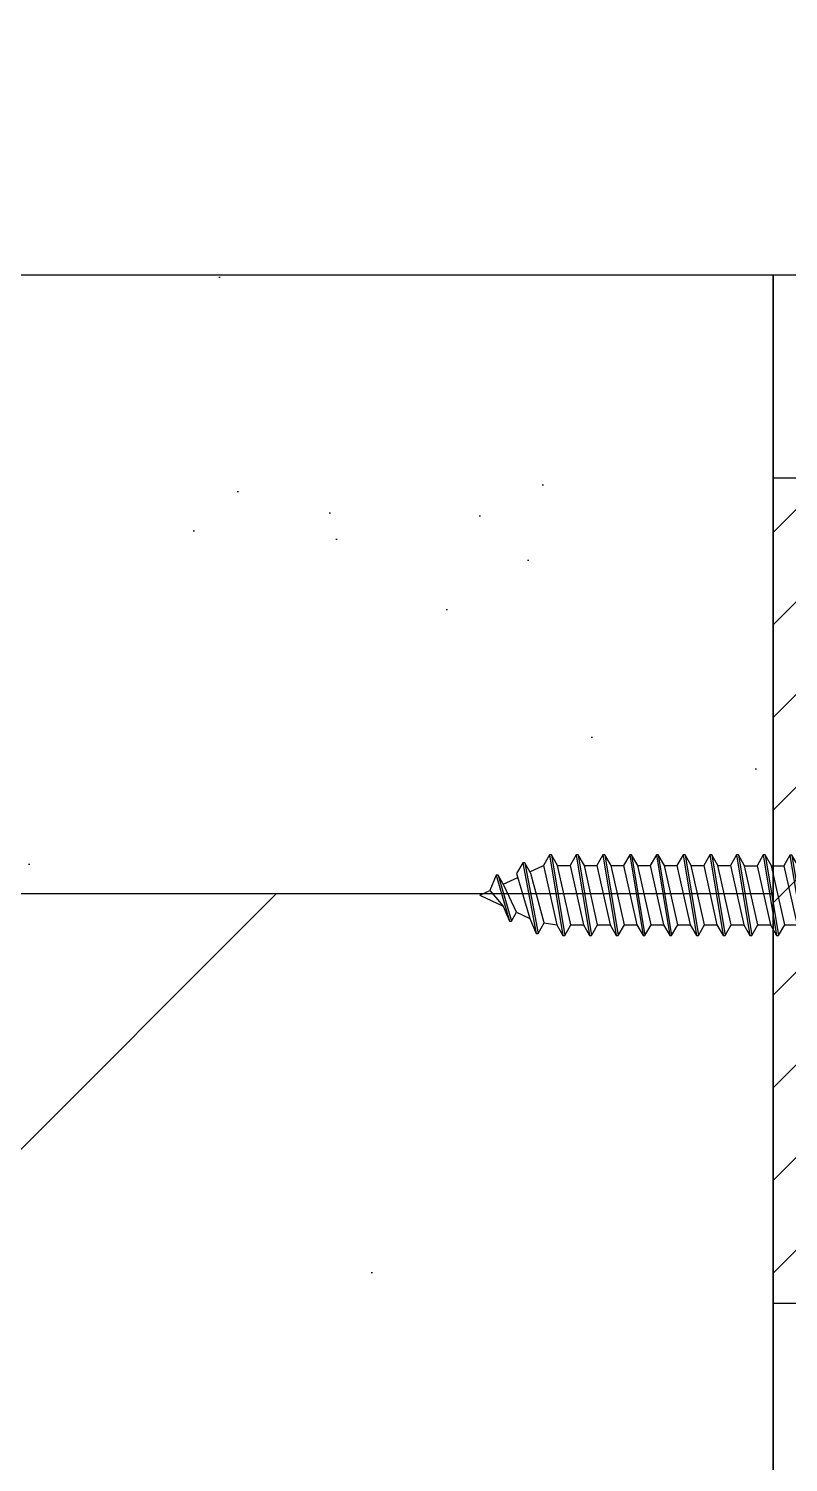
# Model space of a CAD drawing. Extents: x 343299501 to 344531018, y 671200678 to 672446893.
# Drawn here: x 344107604 to 344107640.9, y 671970487.1 to 671970556.6 of the extents above; entities that cross this region are included whole.
import ezdxf

# ---------------------------------------------------------------- set-up
doc = ezdxf.new("R2010")
doc.units = 0
doc.header["$LTSCALE"] = 10
doc.header["$MEASUREMENT"] = 0
doc.layers.add('0-8', color=8, linetype='Continuous')

# ---------------------------------------------------------------- blocks, each defined once
blk = doc.blocks.new('ld1')
for p, q in [((0.002353958690946456, 3.703202611866232), (-0.002353958690946456, -3.703202611866345)), ((1.597948593593173, 3.702188364402332), (0.002353958690946456, 3.703202611866232)), ((-43.65050656878884, 1.591831858485534), (-43.95016242647762, 1.073573761031412)), ((-43.55792650347939, 1.591773009518306), (-43.65050656878884, 1.591831858485534)), ((-43.65050656878884, 1.591831858485534), (-43.00462648385292, -1.838699682086144)), ((-43.25892975422539, 1.073134375632776), (-43.55792650347939, 1.591773009518306)), ((-43.55792650347939, 1.591773009518306), (-42.91204641854347, -1.838758531053372)), ((-43.30779333196188, 1.15789295334298), (-42.65379401703103, 1.462104682860058)), ((-42.35413815934589, 1.980362780314181), (-42.65379401703103, 1.462104682860058)), ((-42.65379401703103, 1.462104682860058), (-42.00755787796879, -1.408289284148964)), ((-42.26155809407283, 1.980303931346953), (-42.35413815934589, 1.980362780314181)), ((-42.35413815934589, 1.980362780314181), (-41.70856112871479, -1.926927918034494)), ((-41.96256134478244, 1.461665297461423), (-42.26155809407283, 1.980303931346953)), ((-42.26155809407283, 1.980303931346953), (-41.61598106340534, -1.926986767001722)), ((-41.3163252057202, -1.4087286695476), (-41.96256134478244, 1.461665297461423)), ((-41.96256134478244, 1.461665297461423), (-41.35767310289521, 1.461280797318409)), ((-41.05801724521007, 1.979538894772531), (-41.35767310289521, 1.461280797318409)), ((-41.35767310289521, 1.461280797318409), (-40.71143696379295, -1.409113169690727)), ((-40.96543717990062, 1.97948004580519), (-41.05801724521007, 1.979538894772531)), ((-41.05801724521007, 1.979538894772531), (-40.41244021453895, -1.927751803576257)), ((-40.66644043064662, 1.46084141191966), (-40.96543717990062, 1.97948004580519)), ((-40.96543717990062, 1.97948004580519), (-40.3198601492295, -1.927810652543485)), ((-40.02020429154436, -1.409552555089363), (-40.66644043064662, 1.46084141191966)), ((-40.66644043064662, 1.46084141191966), (-40.06155218875938, 1.460456911776646)), ((-39.76189633103422, 1.978715009230768), (-40.06155218875938, 1.460456911776646)), ((-40.06155218875938, 1.460456911776646), (-39.41531604965712, -1.409937055232376)), ((-39.66931626576479, 1.97865616026354), (-39.76189633103422, 1.978715009230768)), ((-39.76189633103422, 1.978715009230768), (-39.11631930040312, -1.92857568911802)), ((-39.37031951651079, 1.460017526377897), (-39.66931626576479, 1.97865616026354)), ((-39.66931626576479, 1.97865616026354), (-39.02373923509367, -1.928634538085248)), ((-38.72408337740853, -1.410376440631126), (-39.37031951651079, 1.460017526377897)), ((-39.37031951651079, 1.460017526377897), (-38.76543127458353, 1.459633026234883)), ((-38.4657754168984, 1.977891123689005), (-38.76543127458353, 1.459633026234883)), ((-38.76543127458353, 1.459633026234883), (-38.11919513548128, -1.410760940774139)), ((-38.37319535158895, 1.977832274721777), (-38.4657754168984, 1.977891123689005)), ((-38.4657754168984, 1.977891123689005), (-37.82019838623091, -1.929399574659783)), ((-38.07419860233495, 1.459193640836133), (-38.37319535158895, 1.977832274721777)), ((-38.37319535158895, 1.977832274721777), (-37.72761832095784, -1.929458423627011)), ((-37.42796246327271, -1.411200326172889), (-38.07419860233495, 1.459193640836133)), ((-38.07419860233495, 1.459193640836133), (-37.46931036044771, 1.45880914069312)), ((-37.16965450276257, 1.977067238147242), (-37.46931036044771, 1.45880914069312)), ((-37.46931036044771, 1.45880914069312), (-36.82307422134545, -1.411584826315902)), ((-37.07707443745312, 1.977008389180014), (-37.16965450276257, 1.977067238147242)), ((-37.16965450276257, 1.977067238147242), (-36.52407747209509, -1.930223460201432)), ((-36.77807768819912, 1.458369755294484), (-37.07707443745312, 1.977008389180014)), ((-37.07707443745312, 1.977008389180014), (-36.43149740678564, -1.930282309168774)), ((-36.13184154909686, -1.412024211714652), (-36.77807768819912, 1.458369755294484)), ((-36.77807768819912, 1.458369755294484), (-36.1731894462755, 1.457985255151357)), ((-35.87353358863038, 1.976243352605479), (-36.17318944631552, 1.457985255151357)), ((-35.78095352332093, 1.976184503638251), (-35.87353358863038, 1.976243352605479)), ((-35.87353358863038, 1.976243352605479), (-35.2279565579629, -1.931047345743309)), ((-35.48195677406693, 1.457545869752607), (-35.78095352332093, 1.976184503638251)), ((-35.78095352332093, 1.976184503638251), (-35.13537649268983, -1.931106194710537)), ((-34.83572063500469, -1.412848097256415), (-35.48195677406693, 1.457545869752607)), ((-35.48195677406693, 1.457545869752607), (-34.87706853217969, 1.457161369609594)), ((-34.57741267449455, 1.975419467063716), (-34.87706853217969, 1.457161369609594)), ((-34.87706853217969, 1.457161369609594), (-34.23083239307743, -1.413232597399428)), ((-34.4848326091851, 1.975360618096488), (-34.57741267449455, 1.975419467063716)), ((-34.57741267449455, 1.975419467063716), (-33.93183564382707, -1.931871231284958)), ((-34.1858358599311, 1.456721984210958), (-34.4848326091851, 1.975360618096488)), ((-34.4848326091851, 1.975360618096488), (-33.83925557851762, -1.9319300802523)), ((-33.53959972082885, -1.413671982798178), (-34.1858358599311, 1.456721984210958)), ((-34.1858358599311, 1.456721984210844), (-33.58094761804387, 1.456337484067831)), ((-33.28129176031871, 1.974595581521953), (-33.58094761804387, 1.456337484067831)), ((-33.58094761804387, 1.456337484067831), (-32.93471147894161, -1.414056482941191)), ((-33.18871169504928, 1.974536732554725), (-33.28129176031871, 1.974595581521953)), ((-33.28129176031871, 1.974595581521953), (-32.63571472968761, -1.932695116826835)), ((-32.88971494579528, 1.455898098669081), (-33.18871169504928, 1.974536732554725)), ((-33.18871169504928, 1.974536732554725), (-32.54313466437816, -1.932753965794063)), ((-32.24347880669302, -1.414495868339941), (-32.88971494579528, 1.455898098669081)), ((-32.88971494579528, 1.455898098669081), (-32.28482670386802, 1.455513598526068)), ((-31.98517084618288, 1.97377169598019), (-32.28482670386802, 1.455513598526068)), ((-32.28482670386802, 1.455513598526068), (-31.63859056476576, -1.414880368482955)), ((-31.89259078087343, 1.973712847012962), (-31.98517084618288, 1.97377169598019)), ((-31.98517084618288, 1.97377169598019), (-31.3395938155154, -1.933519002368598)), ((-31.59359403161943, 1.455074213127318), (-31.89259078087343, 1.973712847012962)), ((-31.89259078087343, 1.973712847012962), (-31.24701375024233, -1.933577851335826)), ((-30.94735789255719, -1.415319753881704), (-31.59359403161943, 1.455074213127318)), ((-31.59359403161943, 1.455074213127318), (-30.98870578973219, 1.454689712984305)), ((-30.68904993204706, 1.972947810438427), (-30.98870578973219, 1.454689712984305)), ((-30.98870578973219, 1.454689712984305), (-30.34246965062994, -1.415704254024718)), ((-30.59646986673761, 1.972888961471199), (-30.68904993204706, 1.972947810438427)), ((-30.68904993204706, 1.972947810438427), (-30.04347290137957, -1.934342887910248)), ((-30.29747311748361, 1.454250327585669), (-30.59646986673761, 1.972888961471199)), ((-30.59646986673761, 1.972888961471199), (-29.95089283607012, -1.934401736877589)), ((-29.65123697838135, -1.416143639423467), (-30.29747311748361, 1.454250327585669)), ((-30.29747311748361, 1.454250327585669), (-29.69258487555999, 1.453865827442542)), ((-29.39292901791487, 1.972123924896664), (-29.69258487560001, 1.453865827442542)), ((-29.30034895260542, 1.972065075929436), (-29.39292901791487, 1.972123924896664)), ((-29.39292901791487, 1.972123924896664), (-28.74735198724738, -1.935166773452124)), ((-29.00135220335142, 1.453426442043792), (-29.30034895260542, 1.972065075929436)), ((-29.30034895260542, 1.972065075929436), (-28.65477192197432, -1.935225622419352)), ((-28.35511606428918, -1.41696752496523), (-29.00135220335142, 1.453426442043792)), ((-29.00135220335142, 1.453426442043792), (-28.39646396146418, 1.453041941900779)), ((-28.09680810377904, 1.971300039354901), (-28.39646396146418, 1.453041941900779)), ((-28.39646396146418, 1.453041941900779), (-27.75022782236192, -1.417352025108244)), ((-28.00422803846959, 1.971241190387673), (-28.09680810377904, 1.971300039354901)), ((-28.09680810377904, 1.971300039354901), (-27.45123107311156, -1.935990658993774)), ((-27.70523128921559, 1.452602556502143), (-28.00422803846959, 1.971241190387673)), ((-28.00422803846959, 1.971241190387673), (-27.35865100780211, -1.936049507961116)), ((-27.05899515011333, -1.417791410506993), (-27.70523128921559, 1.452602556502143)), ((-27.70523128921559, 1.452602556502143), (-27.10034304729197, 1.452218056359015)), ((-26.80068718964685, 1.970476153813138), (-27.10034304733199, 1.452218056359015)), ((-26.7081071243374, 1.97041730484591), (-26.80068718964685, 1.970476153813138)), ((-26.80068718964685, 1.970476153813138), (-26.15511015897937, -1.93681454453565)), ((-26.4091103750834, 1.451778670960266), (-26.7081071243374, 1.97041730484591)), ((-26.7081071243374, 1.97041730484591), (-26.0625300937063, -1.936873393502879)), ((-25.76287423602116, -1.418615296048756), (-26.4091103750834, 1.451778670960266)), ((-26.40911037512342, 1.45177867096038), (-25.8042221331998, 1.451394170817252)), ((-25.50456627555468, 1.969652268271375), (-25.80422213323982, 1.451394170817252)), ((-25.41198621024523, 1.969593419304147), (-25.50456627555468, 1.969652268271375)), ((-25.50456627555468, 1.969652268271375), (-24.8589892448872, -1.937638430077413)), ((-25.11298946099123, 1.450954785418503), (-25.41198621024523, 1.969593419304147)), ((-25.41198621024523, 1.969593419304147), (-24.76640917961413, -1.937697279044642)), ((-24.46675332192899, -1.419439181590519), (-25.11298946099123, 1.450954785418503)), ((-25.11298946099123, 1.450954785418503), (-24.50810121910399, 1.450570285275489)), ((-24.20844536141885, 1.968828382729612), (-24.50810121910399, 1.450570285275489)), ((-24.50810121910399, 1.450570285275489), (-23.86186508000173, -1.419823681733533)), ((-24.1158652961094, 1.968769533762384), (-24.20844536141885, 1.968828382729612)), ((-24.20844536141885, 1.968828382729612), (-23.56286833075137, -1.938462315619063)), ((-23.8168685468554, 1.450130899876854), (-24.1158652961094, 1.968769533762384)), ((-24.1158652961094, 1.968769533762384), (-23.47028826544192, -1.938521164586405)), ((-23.17063240775315, -1.420263067132282), (-23.8168685468554, 1.450130899876854)), ((-23.8168685468554, 1.450130899876854), (-23.21198030493179, 1.449746399733726)), ((-22.91232444728666, 1.968004497187849), (-23.2119803049718, 1.449746399733726)), ((-22.81974438197722, 1.967945648220621), (-22.91232444728666, 1.968004497187849)), ((-22.91232444728666, 1.968004497187849), (-22.26674741661918, -1.93928620116094)), ((-22.52074763272321, 1.449307014334977), (-22.81974438197722, 1.967945648220621)), ((-22.81974438197722, 1.967945648220621), (-22.17416735134611, -1.939345050128168)), ((-21.87451149366098, -1.421086952674045), (-22.52074763272321, 1.449307014334977)), ((-22.52074763276323, 1.449307014335091), (-21.91585939083961, 1.448922514191963)), ((-21.61620353319449, 1.967180611646086), (-21.91585939087963, 1.448922514191963)), ((-21.61620353319449, 1.967180611646086), (-20.97062650252701, -1.940110086702703)), ((-21.22462671863104, 1.448483128793214), (-21.52362346788505, 1.967121762678858)), ((-21.52362346788505, 1.967121762678858), (-20.87804643725394, -1.940168935669931)), ((-20.5783905795688, -1.421910838215808), (-21.22462671863104, 1.448483128793214)), ((-21.22462671867106, 1.448483128793328), (-20.61973847674744, 1.4480986286502)), ((-20.32008261910232, 1.966356726104323), (-20.61973847678746, 1.4480986286502)), ((-20.22750255379287, 1.966297877137094), (-20.32008261910232, 1.966356726104323)), ((-20.32008261910232, 1.966356726104323), (-19.67450558843484, -1.940933972244466)), ((-19.92850580453887, 1.447659243251451), (-20.22750255379287, 1.966297877137094)), ((-20.22750255379287, 1.966297877137094), (-19.58192552316177, -1.940992821211694)), ((-19.28226966547663, -1.422734723757571), (-19.92850580453887, 1.447659243251451)), ((-19.92850580453887, 1.447659243251451), (-19.32361756265163, 1.447274743108437)), ((-19.0239617049665, 1.96553284056256), (-19.32361756265163, 1.447274743108437)), ((-19.32361756265163, 1.447274743108437), (-18.67738142354938, -1.423119223900585)), ((-18.93138163965705, 1.965473991595331), (-19.0239617049665, 1.96553284056256)), ((-19.0239617049665, 1.96553284056256), (-18.37838467429901, -1.941757857786115)), ((-18.63238489040305, 1.446835357709801), (-18.93138163965705, 1.965473991595331)), ((-18.93138163965705, 1.965473991595331), (-18.28580460898957, -1.941816706753457)), ((-17.98614875130079, -1.423558609299334), (-18.63238489040305, 1.446835357709801)), ((-18.63238489040305, 1.446835357709801), (-18.02749664847943, 1.446450857566674)), ((-17.72784079083431, 1.964708955020797), (-18.02749664851945, 1.446450857566674)), ((-17.63526072552486, 1.964650106053568), (-17.72784079083431, 1.964708955020797)), ((-17.72784079083431, 1.964708955020797), (-17.08226376016682, -1.942581743327992)), ((-17.33626397627086, 1.446011472167925), (-17.63526072552486, 1.964650106053568)), ((-17.63526072552486, 1.964650106053568), (-16.98968369489376, -1.94264059229522)), ((-16.69002783720862, -1.424382494841097), (-17.33626397627086, 1.446011472167925)), ((-17.33626397631087, 1.446011472168038), (-16.73137573438726, 1.445626972024911)), ((-16.43171987674214, 1.963885069479034), (-16.73137573442727, 1.445626972024911)), ((-16.43171987674214, 1.963885069479034), (-15.78614284607465, -1.943405628869755)), ((-16.04014306217869, 1.445187586626162), (-16.33913981143269, 1.963826220511805)), ((-16.33913981143269, 1.963826220511805), (-15.69356278080159, -1.943464477836983)), ((-15.39390692311645, -1.425206380382861), (-16.04014306217869, 1.445187586626162)), ((-16.0401430622187, 1.445187586626275), (-15.43525482029509, 1.444803086483148)), ((-15.13559896264996, 1.96306118393727), (-15.4352548203351, 1.444803086483148)), ((-15.04301889734052, 1.963002334970042), (-15.13559896264996, 1.96306118393727)), ((-15.13559896264996, 1.96306118393727), (-14.49002193198248, -1.944229514411518)), ((-14.74402214808651, 1.444363701084399), (-15.04301889734052, 1.963002334970042)), ((-15.04301889734052, 1.963002334970042), (-14.39744186670941, -1.944288363378746)), ((-14.09778600902428, -1.426030265924624), (-14.74402214808651, 1.444363701084399)), ((-14.74402214808651, 1.444363701084399), (-14.13913390619928, 1.443979200941385)), ((-13.83947804851414, 1.962237298395507), (-14.13913390619928, 1.443979200941385)), ((-14.13913390619928, 1.443979200941385), (-13.49289776709702, -1.426414766067637)), ((-13.74689798320469, 1.962178449428279), (-13.83947804851414, 1.962237298395507)), ((-13.83947804851414, 1.962237298395507), (-13.19390101784666, -1.945053399953167)), ((-13.44790123395069, 1.443539815542749), (-13.74689798320469, 1.962178449428279)), ((-13.74689798320469, 1.962178449428279), (-13.10132095253721, -1.945112248920509)), ((-12.80166509484843, -1.426854151466387), (-13.44790123395069, 1.443539815542749)), ((-13.44790123395069, 1.443539815542749), (-12.84301299202707, 1.443155315399622)), ((-12.54335713438195, 1.961413412853744), (-12.84301299206709, 1.443155315399622)), ((-12.4507770690725, 1.961354563886516), (-12.54335713438195, 1.961413412853744)), ((-12.54335713438195, 1.961413412853744), (-11.89778010371447, -1.945877285495044)), ((-12.1517803198185, 1.442715930000873), (-12.4507770690725, 1.961354563886516)), ((-12.4507770690725, 1.961354563886516), (-11.8052000384414, -1.945936134462272)), ((-12.1517803198185, 1.442715930000873), (-11.54689207793126, 1.442331429857859)), ((-11.50554418075626, -1.42767803700815), (-12.1517803198185, 1.442715930000873)), ((-11.24723622024612, 1.960589527311981), (-11.54689207793126, 1.442331429857859)), ((-11.54689207793126, 1.442331429857859), (-10.900655938829, -1.428062537151163)), ((-11.15465615493667, 1.960530678344753), (-11.24723622024612, 1.960589527311981)), ((-11.24723622024612, 1.960589527311981), (-10.60165918957864, -1.946701171036693)), ((-10.85565940568267, 1.441892044459223), (-11.15465615493667, 1.960530678344753)), ((-11.15465615493667, 1.960530678344753), (-10.50907912426919, -1.946760020004035)), ((-10.20942326658042, -1.428501922549913), (-10.85565940568267, 1.441892044459223)), ((-10.85565940568267, 1.441892044459223), (-10.25077116375905, 1.441507544316096)), ((-9.951115306113934, 1.959765641770218), (-10.25077116379907, 1.441507544316096)), ((-9.858535240804486, 1.95970679280299), (-9.951115306113934, 1.959765641770218)), ((-9.951115306113934, 1.959765641770218), (-9.305538275446452, -1.94752505657857)), ((-9.559538491550484, 1.441068158917346), (-9.858535240804486, 1.95970679280299)), ((-9.858535240804486, 1.95970679280299), (-9.212958210173383, -1.947583905545798)), ((-8.913302352488245, -1.429325808091676), (-9.559538491550484, 1.441068158917346)), ((-9.559538491550484, 1.441068158917346), (-8.954650249663246, 1.440683658774333)), ((-8.654994391978107, 1.958941756228455), (-8.954650249663246, 1.440683658774333)), ((-8.954650249663246, 1.440683658774333), (-8.308414110560989, -1.429710308234689)), ((-8.562414326668659, 1.958882907261227), (-8.654994391978107, 1.958941756228455)), ((-8.654994391978107, 1.958941756228455), (-8.009417361310625, -1.948348942120219)), ((-8.263417577414657, 1.440244273375697), (-8.562414326668659, 1.958882907261227)), ((-8.562414326668659, 1.958882907261227), (-7.916837296001177, -1.948407791087561)), ((-8.263417577414657, 1.440244273375697), (-7.658529335491039, 1.43985977323257)), ((-7.6171814383124, -1.430149693633439), (-8.263417577414657, 1.440244273375697)), ((-7.358873477845918, 1.958117870686692), (-7.658529335531057, 1.43985977323257)), ((-7.26629341253647, 1.958059021719464), (-7.358873477845918, 1.958117870686692)), ((-7.358873477845918, 1.958117870686692), (-6.713296447178436, -1.949172827662096)), ((-6.967296663282468, 1.43942038783382), (-7.26629341253647, 1.958059021719464)), ((-7.26629341253647, 1.958059021719464), (-6.620716381905368, -1.949231676629324)), ((-6.321060524220229, -1.430973579175202), (-6.967296663282468, 1.43942038783382)), ((-6.967296663282468, 1.43942038783382), (-6.36240842139523, 1.439035887690807)), ((-6.062752563710092, 1.957293985144929), (-6.36240842139523, 1.439035887690807)), ((-6.36240842139523, 1.439035887690807), (-5.716172282292973, -1.431358079318215)), ((-5.970172498400643, 1.957235136177701), (-6.062752563710092, 1.957293985144929)), ((-6.062752563710092, 1.957293985144929), (-5.417175533042609, -1.949996713203745)), ((-5.671175749146641, 1.438596502292171), (-5.970172498400643, 1.957235136177701)), ((-5.970172498400643, 1.957235136177701), (-5.324595467733161, -1.950055562171087)), ((-5.024939610044385, -1.431797464716965), (-5.671175749146641, 1.438596502292171)), ((-5.671175749146641, 1.438596502292171), (-5.066287507223024, 1.438212002149044)), ((-4.766631649577903, 1.956470099603166), (-5.066287507263041, 1.438212002149044)), ((-4.674051584268454, 1.956411250635938), (-4.766631649577903, 1.956470099603166)), ((-4.766631649577903, 1.956470099603166), (-4.121054618910421, -1.950820598745622)), ((-4.375054835014453, 1.437772616750294), (-4.674051584268454, 1.956411250635938)), ((-4.674051584268454, 1.956411250635938), (-4.028474553637352, -1.95087944771285)), ((-3.728818695952214, -1.432621350258728), (-4.375054835014453, 1.437772616750294)), ((-4.375054835014453, 1.437772616750294), (-3.770166593127215, 1.437388116607281)), ((-3.470510735442076, 1.955646214061403), (-3.770166593127215, 1.437388116607281)), ((-3.770166593127215, 1.437388116607281), (-3.123930454024958, -1.433005850401742)), ((-3.377930670132628, 1.955587365094175), (-3.470510735442076, 1.955646214061403)), ((-3.470510735442076, 1.955646214061403), (-2.824933704774594, -1.951644484287272)), ((-3.078933920878626, 1.436948731208645), (-3.377930670132628, 1.955587365094175)), ((-3.377930670132628, 1.955587365094175), (-2.732353639465146, -1.951703333254613)), ((-2.432697781776369, -1.433445235800491), (-3.078933920878626, 1.436948731208645)), ((-3.078933920878626, 1.436948731208645), (-2.474045678955008, 1.436564231065518)), ((-2.174389821266232, 1.95482232851964), (-2.474045678955008, 1.436564231065518)), ((-2.474045678955008, 1.436564231065518), (-1.827809539892769, -1.433829735943505)), ((-2.081809755996801, 1.954763479552412), (-2.174389821266232, 1.95482232851964)), ((-2.174389821266232, 1.95482232851964), (-1.528812790638767, -1.952468369829035)), ((-1.782813006706419, 1.436124845666882), (-2.081809755996801, 1.954763479552412)), ((-2.081809755996801, 1.954763479552412), (-1.436232725329319, -1.952527218796263)), ((-1.136576867640542, -1.43426912134214), (-1.782813006706419, 1.436124845666882)), ((-1.782813006706419, 1.436124845666882), (-1.177924764819181, 1.435740345523868)), ((-0.8782689071304048, 1.953998442977991), (-1.177924764819181, 1.435740345523868)), ((-1.177924764819181, 1.435740345523868), (-0.5554803917766549, 0.0003530938424773922)), ((-0.7856888418209564, 1.953939594010649), (-0.8782689071304048, 1.953998442977991)), ((-0.8782689071304048, 1.953998442977991), (-0.5554803917766549, 0.0003530938424773922)), ((-0.4866920925705926, 1.435300960125119), (-0.7856888418209564, 1.953939594010649)), ((-0.7856888418209564, 1.953939594010649), (-0.4629003265072242, 0.0002942448752492055)), ((-0.4629003265072242, 0.0002942448752492055), (-0.4866920925705926, 1.435300960125119)), ((-0.4866920925705926, 1.435300960125119), (0.0009121589937421959, 1.434991012119099)), ((-44.94701135546711, 0.9887548300997651), (-45.24680359042759, 0.25595062608852)), ((-44.85443129015766, 0.9886959811325369), (-44.94701135546711, 0.9887548300997651)), ((-44.94701135546711, 0.9887548300997651), (-44.30036352544266, -1.233974882616849)), ((-44.5554345409073, 0.4700573472468932), (-44.85443129015766, 0.9886959811325369)), ((-44.85443129015766, 0.9886959811325369), (-44.20778346017323, -1.234033731584077)), ((-44.60429811867652, 0.5548159249572109), (-43.89869543341047, 0.8830312736899941)), ((-43.95016242647762, 1.073573761031412), (-43.30348685583158, -1.105514941643378)), ((-42.61239056085469, -1.32050043359925), (-43.25892975422539, 1.073134375632776)), ((-45.73455225589714, 0.02907138986950031), (-45.24680359042759, 0.25595062608852)), ((-45.73455225589714, 0.02907138986950031), (-44.59922389742496, -0.5007901421741963)), ((-45.24680359042759, 0.25595062608852), (-44.59922389742496, -0.5007901421741963)), ((-43.95709889509089, -0.800472022630629), (-44.5554345409073, 0.4700573472468932)), ((1.110743042376271, -0.3432524292244352), (1.111178524733987, 0.3418400540099356)), ((1.111178524733987, 0.3418400540099356), (2.860442461907951, 0.3407281259090951)), ((-44.59922389742496, -0.5007901421741963), (-44.30036352544266, -1.233974882616849)), ((-0.5553403388694278, -0.0004945625761365591), (-0.4627602735599794, -0.0005534115433647457)), ((2.860006979550235, -0.3443643573252757), (1.110743042376271, -0.3432524292244352)), ((-44.30036352544266, -1.233974882616849), (-44.20778346017323, -1.234033731584077)), ((-44.20778346017323, -1.234033731584077), (-43.95709889509089, -0.800472022630629)), ((-43.95709889509089, -0.800472022630629), (-43.30348685583158, -1.105514941643378)), ((-43.30348685583158, -1.105514941643378), (-43.00462648385292, -1.838699682086144)), ((-42.91204641854347, -1.838758531053372), (-42.61239056085469, -1.32050043359925)), ((-42.61239056085469, -1.32050043359925), (-42.00755787796879, -1.408289284148964)), ((-43.00462648385292, -1.838699682086144), (-42.91204641854347, -1.838758531053372)), ((-42.00755787796879, -1.408289284148964), (-41.70856112871479, -1.926927918034494)), ((-41.70856112871479, -1.926927918034494), (-41.61598106340534, -1.926986767001722)), ((-41.61598106340534, -1.926986767001722), (-41.3163252057202, -1.4087286695476)), ((-41.3163252057202, -1.4087286695476), (-40.71143696379295, -1.409113169690727)), ((-40.71143696379295, -1.409113169690727), (-40.41244021453895, -1.927751803576257)), ((-40.41244021453895, -1.927751803576257), (-40.3198601492295, -1.927810652543485)), ((-40.3198601492295, -1.927810652543485), (-40.02020429154436, -1.409552555089363)), ((-40.02020429154436, -1.409552555089363), (-39.41531604965712, -1.409937055232376)), ((-39.41531604965712, -1.409937055232376), (-39.11631930040312, -1.92857568911802)), ((-39.11631930040312, -1.92857568911802), (-39.02373923509367, -1.928634538085248)), ((-39.02373923509367, -1.928634538085248), (-38.72408337740853, -1.410376440631126)), ((-38.72408337740853, -1.410376440631126), (-38.11919513548128, -1.410760940774139)), ((-38.11919513548128, -1.410760940774139), (-37.82019838623091, -1.929399574659783)), ((-37.82019838623091, -1.929399574659783), (-37.72761832095784, -1.929458423627011)), ((-37.72761832095784, -1.929458423627011), (-37.42796246327271, -1.411200326172889)), ((-37.42796246327271, -1.411200326172889), (-36.82307422134545, -1.411584826315902)), ((-36.82307422134545, -1.411584826315902), (-36.52407747209509, -1.930223460201432)), ((-36.52407747209509, -1.930223460201432), (-36.43149740678564, -1.930282309168774)), ((-36.43149740678564, -1.930282309168774), (-36.13184154909686, -1.412024211714652)), ((-36.13184154909686, -1.412024211714652), (-35.52695330721326, -1.412408711857665)), ((-35.52695330721326, -1.412408711857665), (-35.2279565579629, -1.931047345743309)), ((-35.2279565579629, -1.931047345743309), (-35.13537649268983, -1.931106194710537)), ((-35.13537649268983, -1.931106194710537), (-34.83572063500469, -1.412848097256415)), ((-34.83572063500469, -1.412848097256415), (-34.23083239307743, -1.413232597399428)), ((-34.23083239307743, -1.413232597399428), (-33.93183564382707, -1.931871231284958)), ((-33.93183564382707, -1.931871231284958), (-33.83925557851762, -1.9319300802523)), ((-33.83925557851762, -1.9319300802523), (-33.53959972082885, -1.413671982798178)), ((-33.53959972082885, -1.413671982798178), (-32.93471147894161, -1.414056482941191)), ((-32.93471147894161, -1.414056482941191), (-32.63571472968761, -1.932695116826835)), ((-32.63571472968761, -1.932695116826835), (-32.54313466437816, -1.932753965794063)), ((-32.54313466437816, -1.932753965794063), (-32.24347880669302, -1.414495868339941)), ((-32.24347880669302, -1.414495868339941), (-31.63859056476576, -1.414880368482955)), ((-31.63859056476576, -1.414880368482955), (-31.3395938155154, -1.933519002368598)), ((-31.3395938155154, -1.933519002368598), (-31.24701375024233, -1.933577851335826)), ((-31.24701375024233, -1.933577851335826), (-30.94735789255719, -1.415319753881704)), ((-30.94735789255719, -1.415319753881704), (-30.34246965062994, -1.415704254024718)), ((-30.34246965062994, -1.415704254024718), (-30.04347290137957, -1.934342887910248)), ((-30.04347290137957, -1.934342887910248), (-29.95089283607012, -1.934401736877589)), ((-29.95089283607012, -1.934401736877589), (-29.65123697838135, -1.416143639423467)), ((-29.65123697838135, -1.416143639423467), (-29.04634873649775, -1.416528139566481)), ((-29.04634873649775, -1.416528139566481), (-28.74735198724738, -1.935166773452124)), ((-28.74735198724738, -1.935166773452124), (-28.65477192197432, -1.935225622419352)), ((-28.65477192197432, -1.935225622419352), (-28.35511606428918, -1.41696752496523)), ((-28.35511606428918, -1.41696752496523), (-27.75022782236192, -1.417352025108244)), ((-27.75022782236192, -1.417352025108244), (-27.45123107311156, -1.935990658993774)), ((-27.45123107311156, -1.935990658993774), (-27.35865100780211, -1.936049507961116)), ((-27.35865100780211, -1.936049507961116), (-27.05899515011333, -1.417791410506993)), ((-27.05899515011333, -1.417791410506993), (-26.45410690822973, -1.418175910650007)), ((-26.45410690822973, -1.418175910650007), (-26.15511015897937, -1.93681454453565)), ((-26.15511015897937, -1.93681454453565), (-26.0625300937063, -1.936873393502879)), ((-26.0625300937063, -1.936873393502879), (-25.76287423602116, -1.418615296048756)), ((-25.76287423602116, -1.418615296048756), (-25.15798599413756, -1.41899979619177)), ((-25.15798599413756, -1.41899979619177), (-24.8589892448872, -1.937638430077413)), ((-24.8589892448872, -1.937638430077413), (-24.76640917961413, -1.937697279044642)), ((-24.76640917961413, -1.937697279044642), (-24.46675332192899, -1.419439181590519)), ((-24.46675332192899, -1.419439181590519), (-23.86186508000173, -1.419823681733533)), ((-23.86186508000173, -1.419823681733533), (-23.56286833075137, -1.938462315619063)), ((-23.56286833075137, -1.938462315619063), (-23.47028826544192, -1.938521164586405)), ((-23.47028826544192, -1.938521164586405), (-23.17063240775315, -1.420263067132282)), ((-23.17063240775315, -1.420263067132282), (-22.56574416586955, -1.420647567275296)), ((-22.56574416586955, -1.420647567275296), (-22.26674741661918, -1.93928620116094)), ((-22.26674741661918, -1.93928620116094), (-22.17416735134611, -1.939345050128168)), ((-22.17416735134611, -1.939345050128168), (-21.87451149366098, -1.421086952674045)), ((-21.87451149366098, -1.421086952674045), (-21.26962325177738, -1.421471452817059)), ((-21.26962325177738, -1.421471452817059), (-20.97062650252701, -1.940110086702703)), ((-20.97062650252701, -1.940110086702703), (-20.87804643725394, -1.940168935669931)), ((-20.87804643725394, -1.940168935669931), (-20.5783905795688, -1.421910838215808)), ((-20.5783905795688, -1.421910838215808), (-19.9735023376852, -1.422295338358822)), ((-19.9735023376852, -1.422295338358822), (-19.67450558843484, -1.940933972244466)), ((-19.67450558843484, -1.940933972244466), (-19.58192552316177, -1.940992821211694)), ((-19.58192552316177, -1.940992821211694), (-19.28226966547663, -1.422734723757571)), ((-19.28226966547663, -1.422734723757571), (-18.67738142354938, -1.423119223900585)), ((-18.67738142354938, -1.423119223900585), (-18.37838467429901, -1.941757857786115)), ((-18.37838467429901, -1.941757857786115), (-18.28580460898957, -1.941816706753457)), ((-18.28580460898957, -1.941816706753457), (-17.98614875130079, -1.423558609299334)), ((-17.98614875130079, -1.423558609299334), (-17.38126050941719, -1.423943109442348)), ((-17.38126050941719, -1.423943109442348), (-17.08226376016682, -1.942581743327992)), ((-17.08226376016682, -1.942581743327992), (-16.98968369489376, -1.94264059229522)), ((-16.98968369489376, -1.94264059229522), (-16.69002783720862, -1.424382494841097)), ((-16.69002783720862, -1.424382494841097), (-16.08513959532502, -1.424766994984111)), ((-16.08513959532502, -1.424766994984111), (-15.78614284607465, -1.943405628869755)), ((-15.78614284607465, -1.943405628869755), (-15.69356278080159, -1.943464477836983)), ((-15.69356278080159, -1.943464477836983), (-15.39390692311645, -1.425206380382861)), ((-15.39390692311645, -1.425206380382861), (-14.78901868123285, -1.425590880525874)), ((-14.78901868123285, -1.425590880525874), (-14.49002193198248, -1.944229514411518)), ((-14.49002193198248, -1.944229514411518), (-14.39744186670941, -1.944288363378746)), ((-14.39744186670941, -1.944288363378746), (-14.09778600902428, -1.426030265924624)), ((-14.09778600902428, -1.426030265924624), (-13.49289776709702, -1.426414766067637)), ((-13.49289776709702, -1.426414766067637), (-13.19390101784666, -1.945053399953167)), ((-13.19390101784666, -1.945053399953167), (-13.10132095253721, -1.945112248920509)), ((-13.10132095253721, -1.945112248920509), (-12.80166509484843, -1.426854151466387)), ((-12.80166509484843, -1.426854151466387), (-12.19677685296483, -1.4272386516094)), ((-12.19677685296483, -1.4272386516094), (-11.89778010371447, -1.945877285495044)), ((-11.89778010371447, -1.945877285495044), (-11.8052000384414, -1.945936134462272)), ((-11.8052000384414, -1.945936134462272), (-11.50554418075626, -1.42767803700815)), ((-11.50554418075626, -1.42767803700815), (-10.900655938829, -1.428062537151163)), ((-10.900655938829, -1.428062537151163), (-10.60165918957864, -1.946701171036693)), ((-10.60165918957864, -1.946701171036693), (-10.50907912426919, -1.946760020004035)), ((-10.50907912426919, -1.946760020004035), (-10.20942326658042, -1.428501922549913)), ((-10.20942326658042, -1.428501922549913), (-9.604535024696816, -1.428886422692926)), ((-9.604535024696816, -1.428886422692926), (-9.305538275446452, -1.94752505657857)), ((-9.305538275446452, -1.94752505657857), (-9.212958210173383, -1.947583905545798)), ((-9.212958210173383, -1.947583905545798), (-8.913302352488245, -1.429325808091676)), ((-8.913302352488245, -1.429325808091676), (-8.308414110560989, -1.429710308234689)), ((-8.308414110560989, -1.429710308234689), (-8.009417361310625, -1.948348942120219)), ((-8.009417361310625, -1.948348942120219), (-7.916837296001177, -1.948407791087561)), ((-7.916837296001177, -1.948407791087561), (-7.6171814383124, -1.430149693633439)), ((-7.6171814383124, -1.430149693633439), (-7.0122931964288, -1.430534193776452)), ((-7.0122931964288, -1.430534193776452), (-6.713296447178436, -1.949172827662096)), ((-6.713296447178436, -1.949172827662096), (-6.620716381905368, -1.949231676629324)), ((-6.620716381905368, -1.949231676629324), (-6.321060524220229, -1.430973579175202)), ((-6.321060524220229, -1.430973579175202), (-5.716172282292973, -1.431358079318215)), ((-5.716172282292973, -1.431358079318215), (-5.417175533042609, -1.949996713203745)), ((-5.417175533042609, -1.949996713203745), (-5.324595467733161, -1.950055562171087)), ((-5.324595467733161, -1.950055562171087), (-5.024939610044385, -1.431797464716965)), ((-5.024939610044385, -1.431797464716965), (-4.420051368160784, -1.432181964859979)), ((-4.420051368160784, -1.432181964859979), (-4.121054618910421, -1.950820598745622)), ((-4.121054618910421, -1.950820598745622), (-4.028474553637352, -1.95087944771285)), ((-4.028474553637352, -1.95087944771285), (-3.728818695952214, -1.432621350258728)), ((-3.728818695952214, -1.432621350258728), (-3.123930454024958, -1.433005850401742)), ((-3.123930454024958, -1.433005850401742), (-2.824933704774594, -1.951644484287272)), ((-2.824933704774594, -1.951644484287272), (-2.732353639465146, -1.951703333254613)), ((-2.732353639465146, -1.951703333254613), (-2.432697781776369, -1.433445235800491)), ((-2.432697781776369, -1.433445235800491), (-1.827809539892769, -1.433829735943505)), ((-1.827809539892769, -1.433829735943505), (-1.528812790638767, -1.952468369829035)), ((-1.528812790638767, -1.952468369829035), (-1.436232725329319, -1.952527218796263)), ((-1.436232725329319, -1.952527218796263), (-1.136576867640542, -1.43426912134214)), ((-1.136576867640542, -1.43426912134214), (-0.0009121589937421959, -1.434991012119099)), ((-0.002353958690946456, -3.703202611866345), (1.593240676211281, -3.704216859330245))]:
    blk.add_line(p, q)
for points in [[(-36.1731894462755, 1.457985255151357), (-35.52695330721326, -1.412408711857665)], [(-29.69258487555999, 1.453865827442542), (-29.04634873649775, -1.416528139566481)], [(-27.10034304729197, 1.452218056359015), (-26.45410690822973, -1.418175910650007)], [(-25.8042221331998, 1.451394170817252), (-25.15798599413756, -1.41899979619177)], [(-23.21198030493179, 1.449746399733726), (-22.56574416586955, -1.420647567275296)], [(-21.91585939083961, 1.448922514191963), (-21.26962325177738, -1.421471452817059)], [(-20.61973847674744, 1.4480986286502), (-19.9735023376852, -1.422295338358822)], [(-18.02749664847943, 1.446450857566674), (-17.38126050941719, -1.423943109442348)], [(-16.73137573438726, 1.445626972024911), (-16.08513959532502, -1.424766994984111)], [(-15.43525482029509, 1.444803086483148), (-14.78901868123285, -1.425590880525874)], [(-12.84301299202707, 1.443155315399622), (-12.19677685296483, -1.4272386516094)], [(-10.25077116375905, 1.441507544316096), (-9.604535024696816, -1.428886422692926)]]:
    blk.add_lwpolyline(points)
for radius, start, end in [(6.017705460022837, 3.226795615139955, 37.94345210942598), (6.017705460022833, 321.9837072205102, 356.7003637147183)]:
    blk.add_arc((-3.147722220088326, 0.002000864926003487), radius, start, end)

msp = doc.modelspace()

# ---------------------------------------------------------------- hatches: boundary and pattern name
h = msp.add_hatch()
h.set_pattern_fill('天然石材', color=8, scale=10)
h.set_pattern_definition([(45, (725416.0399803519, 202311.7805035114), (-35.35535320146299, 35.355353201463), []), (45, (725433.4272053242, 202293.8293684721), (-35.35535320146299, 35.355353201463), [19.73685, -11.2782])])
h.paths.add_polyline_path([(344107720.1683939, 671970626.1375676), (344107530.989849, 671970626.1375676), (344107530.9898489, 671970544.6748106), (344107720.168394, 671970544.6748108)])
h = msp.add_hatch()
h.set_pattern_fill('AR-SAND', color=41, scale=10)
h.set_pattern_definition([(37.50000000000001, (344080781.6998824, 671957595.6485369), (-0.8000156479920251, 24.47066186646712), [0, -19.304, 0, -21.59, 0, -20.6375]), (7.499999999999999, (344080781.6998824, 671957595.6485369), (22.47616415690013, 35.84125502841771), [0, -10.414, 0, -17.399, 0, -6.6675]), (327.5, (344080766.0788823, 671957595.6485369), (39.5496185120729, 0.071859233927285), [0, -6.35, 0, -22.86, 0, -29.845]), (317.5, (344080766.0788823, 671957595.6485369), (38.17782262361487, 11.14646616286081), [0, -3.175, 0, -14.986, 0, -17.145])])
h.paths.add_polyline_path([(344107530.989849, 671970544.6748108), (344107530.989849, 671970514.6748109), (344107640.168394, 671970514.6748109), (344107640.168394, 671970544.6748108)])
h = msp.add_hatch()
h.set_pattern_fill('ANSI31', color=8, scale=2)
h.set_pattern_definition([(45, (344091287.9880161, 671969603.5952244), (-2.245064030267288, 2.245064030267288), [])])
h.paths.add_polyline_path([(344107640.168394, 671970494.8157299), (344107670.168394, 671970494.8157299), (344107670.168394, 671970534.8157299), (344107640.168394, 671970534.8157299)])
at = {"layer": '0-8'}
h = msp.add_hatch(dxfattribs=at)
h.set_pattern_fill('钢筋混凝土', color=256, scale=15, style=0)
h.set_pattern_definition([(45, (344107588.4186906, 671969585.4610643), (-26.51650429449553, 26.51650429449553), []), (49.99999999999999, (344107588.4186906, 671969585.4610643), (107.589027390113, -9.412820247389266), [11.25, -123.75]), (355, (344107588.4186906, 671969585.4610643), (-20.81270004195, 112.8288200550018), [9, -99]), (100.4514, (344107597.3844426, 671969584.6766633), (86.77640725710323, 103.415931309143), [9.5610285, -105.1713168]), (46.18420000000002, (344107588.4186906, 671969615.4610643), (160.0861572938467, -24.82785214935271), [16.87499999999996, -185.6249999999997]), (96.6356, (344107601.7592023, 671969613.3920683), (140.1994058323055, 146.1176806350663), [14.3415432, -157.75695]), (351.1842, (344107588.4186906, 671969615.4610643), (140.1992917700441, 146.1177901387987), [13.5, -148.5]), (21, (344107603.4186906, 671969607.9610643), (89.53605781776925, -60.39283359980082), [11.25, -123.75]), (326.0000000000001, (344107603.4186906, 671969607.9610643), (36.49729978823726, 108.772506757028), [9, -99]), (71.4514, (344107610.8800255, 671969602.9283234), (126.0333942872235, 48.37957450649286), [9.5610285, -105.1713168]), (37.50000000000001, (344107588.4186906, 671969585.4610643), (1.8239782975936, 49.93407807469672), [0, -97.8, 0, -100.5, 0, -99.375]), (7.499999999999999, (344107588.4186906, 671969585.4610643), (39.46043061632229, 59.16175678235403), [0, -57.3, 0, -95.55, 0, -37.875]), (327.5, (344107554.9686906, 671969585.4610643), (80.07336542586135, -3.383230760156963), [0, -37.5, 0, -117, 0, -155.25]), (317.5, (344107539.9686906, 671969585.4610643), (87.47792540135794, 15.01574734984766), [0, -48.75, 0, -77.69999999999999, 0, -110.25])])
h.paths.add_polyline_path([(344107530.989849, 671970368.2345273), (344107640.1683939, 671970368.2345275), (344107640.168394, 671970514.6748108), (344107530.9898489, 671970514.6748109)])

# ---------------------------------------------------------------- linework, layer by layer
at = {"color": 4}
msp.add_line((344107640.168394, 671970544.6748108), (344107640.168394, 671970368.2345273), dxfattribs=at)
for points in [[(344107530.989849, 671970544.6748108), (344107720.168394, 671970544.6748108)], [(344107640.168394, 671970368.2345273), (344107640.168394, 671970544.6748108)], [(344107530.989849, 671970514.6748108), (344107640.168394, 671970514.6748108)]]:
    msp.add_lwpolyline(points, dxfattribs=at)
at = {"color": 8}
msp.add_lwpolyline([(344107640.168394, 671970494.8157299), (344107670.168394, 671970494.8157299), (344107670.168394, 671970534.8157299), (344107640.168394, 671970534.8157299)], close=True, dxfattribs=at)

# ---------------------------------------------------------------- block references
msp.add_blockref('ld1', (344107671.6683939, 671970514.567879))

doc.saveas('drawing.dxf')
